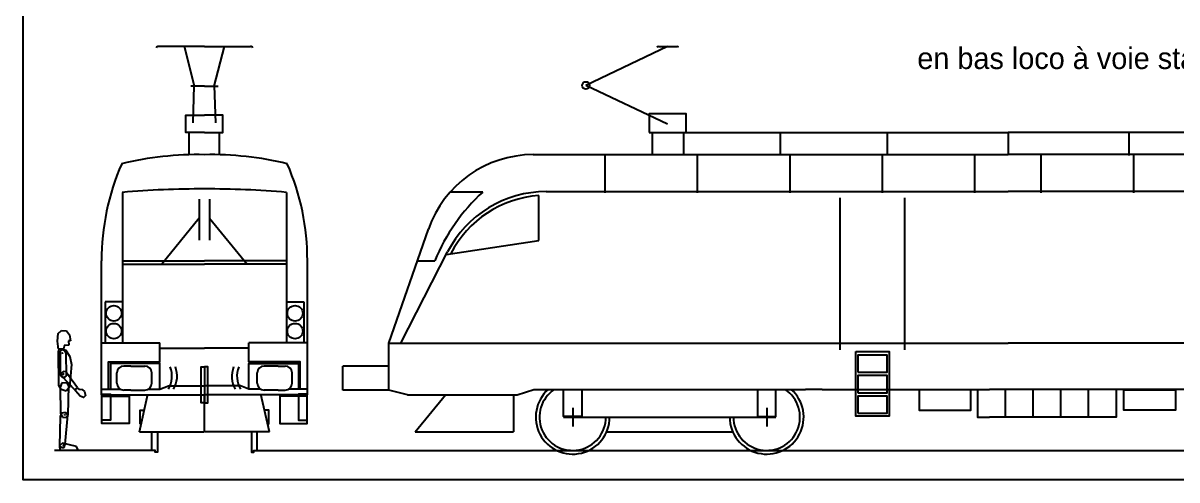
# Model space of a CAD drawing. Extents: x -9190 to 21925, y -3698 to 11555.
# Drawn here: x 20550 to 21299, y 4460 to 4757 of the extents above; entities that cross this region are included whole.
import ezdxf

# ---------------------------------------------------------------- set-up
doc = ezdxf.new("R2010")
doc.units = 0
doc.layers.get('0').update_dxf_attribs({"linetype": 'CONTINUOUS'})
doc.layers.add('1', color=7, linetype='CONTINUOUS')

msp = doc.modelspace()

# ---------------------------------------------------------------- linework, layer by layer
for p, q in [((20667.78, 4741.34), (20637.95, 4741.34)), ((20661.4, 4715.57), (20654.75, 4741.34)), ((20667.78, 4741.34), (20697.6, 4741.34)), ((20674.16, 4715.57), (20680.81, 4741.34)), ((20968.49, 4741.34), (20915.43, 4716.11)), ((20962.49, 4741.34), (20974.49, 4741.34)), ((20667.78, 4715.56), (20658.89, 4715.56)), ((20660.35, 4691.7), (20661.19, 4715.78)), ((20667.78, 4715.56), (20676.67, 4715.56)), ((20675.2, 4691.7), (20674.36, 4715.78)), ((20968.49, 4690.87), (20915.43, 4716.11)), ((20657.92, 4671.11), (20657.92, 4685.56)), ((20677.64, 4671.11), (20677.64, 4685.56)), ((20956.54, 4685.56), (21189.58, 4685.56)), ((20958.46, 4685.27), (20958.46, 4670.69)), ((20978.74, 4685.27), (20978.74, 4670.69)), ((21041.57, 4685.27), (21041.57, 4670.69)), ((21111.11, 4685.27), (21111.11, 4670.69)), ((21422.61, 4685.56), (21189.58, 4685.56)), ((21189.58, 4685.27), (21189.58, 4671.16)), ((21268.05, 4685.27), (21268.05, 4670.69)), ((20881.23, 4671.16), (21189.58, 4671.16)), ((20928.01, 4646.38), (20928.01, 4671.11)), ((20988.01, 4646.38), (20988.01, 4671.11)), ((21048.01, 4646.38), (21048.01, 4671.11)), ((21108.01, 4646.38), (21108.01, 4671.11)), ((21168.01, 4646.38), (21168.01, 4671.11)), ((21497.93, 4671.16), (21189.58, 4671.16)), ((21211.15, 4646.38), (21211.15, 4671.11)), ((21271.15, 4646.38), (21271.15, 4671.11)), ((20614.62, 4646.67), (20614.62, 4602.22)), ((20614.62, 4646.67), (20614.62, 4548.89)), ((20720.94, 4646.67), (20720.94, 4602.22)), ((20720.94, 4646.67), (20720.94, 4548.89)), ((20848.52, 4646.9), (20827.33, 4646.9)), ((20889.73, 4647.16), (21189.58, 4647.16)), ((21489.43, 4647.16), (21189.58, 4647.16)), ((20664.44, 4642.22), (20664.44, 4615.56)), ((20671.11, 4642.22), (20671.11, 4615.56)), ((20884.81, 4615.36), (20884.81, 4644.59)), ((21080.57, 4544.5), (21080.57, 4643.16)), ((21122.57, 4544.5), (21122.57, 4643.16)), ((20664.44, 4630), (20640, 4600)), ((20671.11, 4630), (20695.56, 4600)), ((20787.58, 4548.76), (20813.19, 4622.73)), ((20824.81, 4606.36), (20884.87, 4615.37)), ((20795.29, 4548.76), (20825.65, 4608.01)), ((20600.98, 4515.16), (20600.98, 4602.22)), ((20614.62, 4602.22), (20667.78, 4602.22)), ((20720.94, 4602.22), (20667.78, 4602.22)), ((20734.58, 4515.16), (20734.58, 4602.22)), ((20806.12, 4602.3), (20817.28, 4602.3)), ((20614.4, 4600), (20667.78, 4600)), ((20721.16, 4600), (20667.78, 4600)), ((20614.62, 4575.61), (20603.2, 4575.61)), ((20603.2, 4575.61), (20603.2, 4548.84)), ((20720.94, 4575.61), (20732.36, 4575.61)), ((20732.36, 4575.61), (20732.36, 4548.84)), ((20600.98, 4548.89), (20638.89, 4548.89)), ((20734.58, 4548.89), (20696.67, 4548.89)), ((20787.58, 4548.76), (21189.58, 4548.76)), ((20787.58, 4518.29), (20787.58, 4548.76)), ((21591.58, 4548.76), (21189.58, 4548.76)), ((20638.89, 4545.56), (20667.78, 4545.56)), ((20696.67, 4545.56), (20667.78, 4545.56)), ((20620, 4533.89), (20615.36, 4533.89)), ((20620, 4533.89), (20629.09, 4533.89)), ((20715.56, 4533.89), (20706.47, 4533.89)), ((20715.55, 4533.89), (20720.2, 4533.89)), ((20787.58, 4533.89), (20757.58, 4533.89)), ((20757.58, 4518.29), (20757.58, 4533.89)), ((20610.91, 4522.73), (20610.91, 4529.44)), ((20633.53, 4522.73), (20633.53, 4529.44)), ((20702.02, 4522.73), (20702.02, 4529.44)), ((20724.64, 4522.73), (20724.64, 4529.44)), ((20600.98, 4518.89), (20613.12, 4518.89)), ((20620, 4518.29), (20615.36, 4518.29)), ((20620, 4518.29), (20629.09, 4518.29)), ((20631.32, 4518.89), (20638.89, 4518.89)), ((20704.23, 4518.89), (20696.67, 4518.89)), ((20715.56, 4518.29), (20706.47, 4518.29)), ((20715.55, 4518.29), (20720.2, 4518.29)), ((20734.58, 4518.89), (20722.43, 4518.89)), ((20787.58, 4518.29), (20757.58, 4518.29)), ((20799.58, 4515.16), (20787.58, 4518.29)), ((20870.88, 4515.16), (20881.68, 4518.76)), ((20881.68, 4518.76), (21058.08, 4518.76)), ((21068.88, 4518.76), (21058.08, 4518.76)), ((21068.88, 4518.76), (21177.58, 4518.76)), ((21310.28, 4518.76), (21177.58, 4518.76)), ((21187.81, 4500.56), (21187.81, 4518.85)), ((21205.81, 4500.56), (21205.81, 4518.85)), ((21223.81, 4500.56), (21223.81, 4518.85)), ((21241.81, 4500.56), (21241.81, 4518.85)), ((20600.98, 4515.16), (20667.78, 4515.16)), ((20625.56, 4491.11), (20631.11, 4515.56)), ((20734.58, 4515.16), (20667.78, 4515.16)), ((20667.78, 4491.11), (20667.78, 4514.44)), ((20667.78, 4491.11), (20667.78, 4514.44)), ((20710, 4491.11), (20704.44, 4515.56)), ((20799.58, 4515.16), (20870.88, 4515.16)), ((20804.49, 4491.16), (20824.33, 4515.16)), ((20868.41, 4515.4), (20868.41, 4491.16)), ((20906.88, 4506.76), (20906.88, 4494.76)), ((21032.88, 4506.76), (21032.88, 4494.76)), ((20900.88, 4500.76), (20912.88, 4500.76)), ((20906.88, 4500.76), (21032.88, 4500.76)), ((21026.88, 4500.76), (21038.88, 4500.76)), ((20625.56, 4491.11), (20667.64, 4491.11)), ((20710, 4491.11), (20667.91, 4491.11)), ((20804.49, 4491.16), (20868.41, 4491.16)), ((20928.87, 4491.16), (21010.88, 4491.16))]:
    msp.add_line(p, q)
at = {"color": 5}
for p, q in [((20636.02, 4479.16), (20570.47, 4479.16)), ((20699.8, 4479.16), (21611.8, 4479.16))]:
    msp.add_line(p, q, dxfattribs=at)
for points in [[(20550, 5325), (21925, 5325), (21925, 4460), (20550, 4460)], [(20956.54, 4685.56), (20980.54, 4685.56), (20980.54, 4697.56), (20956.54, 4697.56)], [(21090.77, 4543.3), (21112.37, 4543.3), (21112.37, 4501.3), (21090.77, 4501.3)], [(21091.97, 4529.96), (21111.08, 4529.96), (21111.08, 4541.08), (21091.97, 4541.08)], [(20667.78, 4510), (20665.56, 4510), (20665.56, 4533.33), (20667.78, 4533.33)], [(20667.78, 4510), (20670, 4510), (20670, 4533.33), (20667.78, 4533.33)], [(21091.97, 4516.63), (21111.08, 4516.63), (21111.08, 4527.74), (21091.97, 4527.74)], [(20585.31, 4519.55), (20586.21, 4518.99), (20588.37, 4518.78), (20589.92, 4517.3), (20590.63, 4514.84), (20589.13, 4513.53), (20587.08, 4514.44), (20584.06, 4517.74), (20583.98, 4518.64), (20584.67, 4519.43)], [(21165.39, 4518.45), (21131.79, 4518.45), (21131.79, 4505.25), (21165.39, 4505.25)], [(21264.76, 4518.45), (21298.36, 4518.45), (21298.36, 4505.25), (21264.76, 4505.25)], [(20601.11, 4515.56), (20606.67, 4515.56), (20606.67, 4498.89), (20601.11, 4498.89)], [(20601.11, 4514.44), (20618.89, 4514.44), (20618.89, 4496.67), (20601.11, 4496.67)], [(20734.44, 4514.44), (20716.67, 4514.44), (20716.67, 4496.67), (20734.44, 4496.67)], [(20734.44, 4515.56), (20728.89, 4515.56), (20728.89, 4498.89), (20734.44, 4498.89)], [(21091.97, 4503.3), (21111.08, 4503.3), (21111.08, 4514.41), (21091.97, 4514.41)]]:
    msp.add_lwpolyline(points, close=True)
for points in [[(20667.78, 4685.56), (20655.78, 4685.56), (20655.78, 4696.68), (20667.78, 4696.68)], [(20667.78, 4685.56), (20679.78, 4685.56), (20679.78, 4696.68), (20667.78, 4696.68)], [(20605.56, 4518.89), (20605.56, 4536.67), (20638.89, 4536.67), (20638.89, 4548.89)], [(20730, 4518.89), (20730, 4536.67), (20696.67, 4536.67), (20696.67, 4548.89)], [(20631.32, 4518.89), (20638.89, 4518.89), (20638.89, 4535.56), (20606.67, 4535.56), (20606.67, 4518.89), (20613.12, 4518.89)], [(20704.23, 4518.89), (20696.67, 4518.89), (20696.67, 4535.56), (20728.89, 4535.56), (20728.89, 4518.89), (20722.43, 4518.89)], [(20638.89, 4518.89), (20644.44, 4521.11), (20667.78, 4521.11)], [(20696.67, 4518.89), (20691.11, 4521.11), (20667.78, 4521.11)], [(20912.88, 4518.76), (20912.88, 4501.19), (20900.88, 4501.19), (20900.88, 4518.76)], [(21026.88, 4518.76), (21026.88, 4501.19), (21038.88, 4501.19), (21038.88, 4518.76)], [(21169.83, 4518.76), (21169.83, 4500.76), (21177.58, 4500.76)], [(21259.83, 4518.76), (21259.83, 4500.76), (21177.58, 4500.76)], [(20626.75, 4496.36), (20625.98, 4496.36), (20625.98, 4505.24), (20628.77, 4505.24)], [(20708.81, 4496.36), (20709.58, 4496.36), (20709.58, 4505.24), (20706.79, 4505.24)], [(20637.31, 4491.11), (20637.31, 4478.05), (20635.76, 4478.05), (20635.76, 4479.16), (20633.53, 4479.16), (20633.53, 4491.11)], [(20698.24, 4491.11), (20698.24, 4478.05), (20699.8, 4478.05), (20699.8, 4479.16), (20702.02, 4479.16), (20702.02, 4491.11)]]:
    msp.add_lwpolyline(points)
for centre, radius in [((20915.43, 4716.11), 2.4), ((20608.94, 4568.18), 5.02), ((20726.61, 4568.18), 5.02), ((20608.94, 4556.62), 5.02), ((20726.61, 4556.62), 5.02)]:
    msp.add_circle(centre, radius)
for centre, radius, start, end in [((20638.1, 4739.09), 2.26, 93.73418, 141.82182), ((20697.46, 4739.09), 2.26, 38.17818, 86.26582), ((20962.55, 4739.93), 1.41, 92.08579, 138.34839), ((20974.44, 4739.93), 1.41, 41.65161, 87.91421), ((20663.34, 4464.41), 206.75, 88.77109, 103.80327), ((20672.21, 4464.41), 206.75, 76.19673, 91.22891), ((20881.23, 4599.16), 72, 90, 160.89928), ((20757.14, 4602.72), 156.16, 156.42012, 180.18233), ((20578.42, 4602.72), 156.16, 359.81767, 23.57988), ((20665.02, 4073.88), 575.01, 89.72554, 95.04635), ((20670.53, 4073.88), 575.01, 84.95365, 90.27446), ((20933.9, 4553.86), 126.28, 132.54314, 157.44582), ((20889.73, 4575.16), 72, 90, 152.8616), ((20889.73, 4575.16), 69.6, 94.04952, 152.8616), ((20615.36, 4529.44), 4.44, 90, 180), ((20629.09, 4529.44), 4.44, 0, 90), ((20629.8, 4527.28), 16.88, 330.19358, 21.00901), ((20633.13, 4527.28), 16.88, 330.19358, 21.00901), ((20702.43, 4527.28), 16.88, 158.99099, 209.80642), ((20705.76, 4527.28), 16.88, 158.99099, 209.80642), ((20706.47, 4529.44), 4.44, 90, 180), ((20720.2, 4529.44), 4.44, 0, 90), ((20615.36, 4522.73), 4.44, 180, 270), ((20629.09, 4522.73), 4.44, 270, 0), ((20706.47, 4522.73), 4.44, 180, 270), ((20720.2, 4522.73), 4.44, 270, 0), ((20906.88, 4500.76), 24, 131.40962, 0), ((20906.88, 4500.76), 21.6, 123.55731, 0), ((21032.88, 4500.76), 24, 180, 48.59038), ((21032.88, 4500.76), 21.6, 180, 56.44269)]:
    msp.add_arc(centre, radius, start, end)
at = {"layer": '1', "color": 7}
for p, q in [((20572.69, 4555.08), (20574.93, 4557)), ((20574.93, 4557), (20578.26, 4556.75)), ((20578.26, 4556.75), (20580.16, 4554.09)), ((20572.31, 4550.08), (20572.69, 4555.08)), ((20572.88, 4546.69), (20572.31, 4550.08)), ((20579.45, 4550.37), (20579.64, 4547.43)), ((20580.7, 4550.28), (20579.45, 4550.37)), ((20580.16, 4554.09), (20580.7, 4550.28)), ((20572.79, 4545.44), (20572.88, 4546.69)), ((20573.17, 4544.99), (20572.79, 4545.44)), ((20572.97, 4543.47), (20573.54, 4545.1)), ((20573.31, 4521.23), (20572.97, 4543.47)), ((20575.67, 4544.8), (20573.17, 4544.99)), ((20573.54, 4545.1), (20577.6, 4544.42)), ((20575.48, 4544.46), (20573.98, 4543.72)), ((20573.98, 4543.72), (20574.19, 4528.03)), ((20575.64, 4542.21), (20575.18, 4542.27)), ((20577.15, 4543.88), (20575.48, 4544.46)), ((20575.87, 4542.56), (20575.64, 4542.21)), ((20575.64, 4542.21), (20575.87, 4542.56)), ((20575.88, 4541.81), (20575.64, 4542.21)), ((20576.57, 4545.57), (20575.67, 4544.8)), ((20576.7, 4547.23), (20576.57, 4545.57)), ((20579.64, 4547.43), (20576.7, 4547.23)), ((20577.89, 4542.38), (20577.15, 4543.88)), ((20577.6, 4544.42), (20580.29, 4540.15)), ((20578.11, 4527.61), (20577.89, 4542.38)), ((20581.36, 4534.94), (20580.16, 4520.22)), ((20580.29, 4540.15), (20581.36, 4534.94)), ((20574.19, 4528.03), (20575.3, 4526.71)), ((20576.27, 4530.43), (20574.57, 4529.14)), ((20574.57, 4529.14), (20574.93, 4527.46)), ((20574.93, 4527.46), (20583.71, 4518.43)), ((20575.3, 4526.71), (20577.16, 4526.69)), ((20576.25, 4528.57), (20575.88, 4528.85)), ((20576.24, 4528.1), (20576.25, 4528.57)), ((20576.62, 4528.75), (20576.25, 4528.57)), ((20576.25, 4528.57), (20576.62, 4528.75)), ((20577.73, 4530.26), (20576.27, 4530.43)), ((20577.16, 4526.69), (20578.11, 4527.61)), ((20585.38, 4519.85), (20577.73, 4530.26)), ((20574.72, 4518.8), (20573.31, 4521.23)), ((20575.15, 4522.96), (20574.05, 4520.26)), ((20574.05, 4520.26), (20574.22, 4503.03)), ((20577.97, 4517.66), (20574.72, 4518.8)), ((20578.72, 4522.86), (20575.15, 4522.96)), ((20580.16, 4520.22), (20577.97, 4517.66)), ((20579.79, 4521.06), (20578.72, 4522.86)), ((20579.33, 4502.29), (20579.79, 4521.06)), ((20583.71, 4518.43), (20585.38, 4519.85)), ((20575.01, 4503.28), (20574.04, 4501.13)), ((20574.22, 4503.03), (20575.52, 4500.69)), ((20577.51, 4503.78), (20575.01, 4503.28)), ((20579.03, 4502.12), (20577.51, 4503.78)), ((20574.04, 4501.13), (20573.75, 4481.81)), ((20575.52, 4500.69), (20578.16, 4500.52)), ((20577.17, 4502.31), (20576.82, 4502.63)), ((20577.12, 4501.84), (20577.17, 4502.31)), ((20577.56, 4502.46), (20577.17, 4502.31)), ((20577.26, 4483.14), (20579.03, 4502.12)), ((20578.16, 4500.52), (20579.33, 4502.29)), ((20575.52, 4483.83), (20573.58, 4482.04)), ((20573.58, 4482.04), (20573.85, 4479.41)), ((20573.75, 4481.81), (20575.36, 4481.08)), ((20575.36, 4481.08), (20576.68, 4481.14)), ((20584.78, 4481.59), (20575.52, 4483.83)), ((20576.21, 4482.31), (20575.85, 4482.6)), ((20576.21, 4482.31), (20576.19, 4481.84)), ((20576.19, 4481.84), (20576.21, 4482.31)), ((20576.59, 4482.48), (20576.21, 4482.31)), ((20576.68, 4481.14), (20577.26, 4483.14)), ((20585.81, 4479.31), (20584.78, 4481.59)), ((20573.85, 4479.41), (20585.81, 4479.31))]:
    msp.add_line(p, q, dxfattribs=at)

# ---------------------------------------------------------------- texts
at = {"insert": (21348.14, 4834.08), "char_height": 14, "width": 735.2155, "attachment_point": 2}
msp.add_mtext('         en haut loco à voie métrique\\P        - voie modèle de 45 mm\\P\\P\\Pen bas loco à voie standard - voie modèle de 64 mm', dxfattribs=at)

doc.saveas('drawing.dxf')
